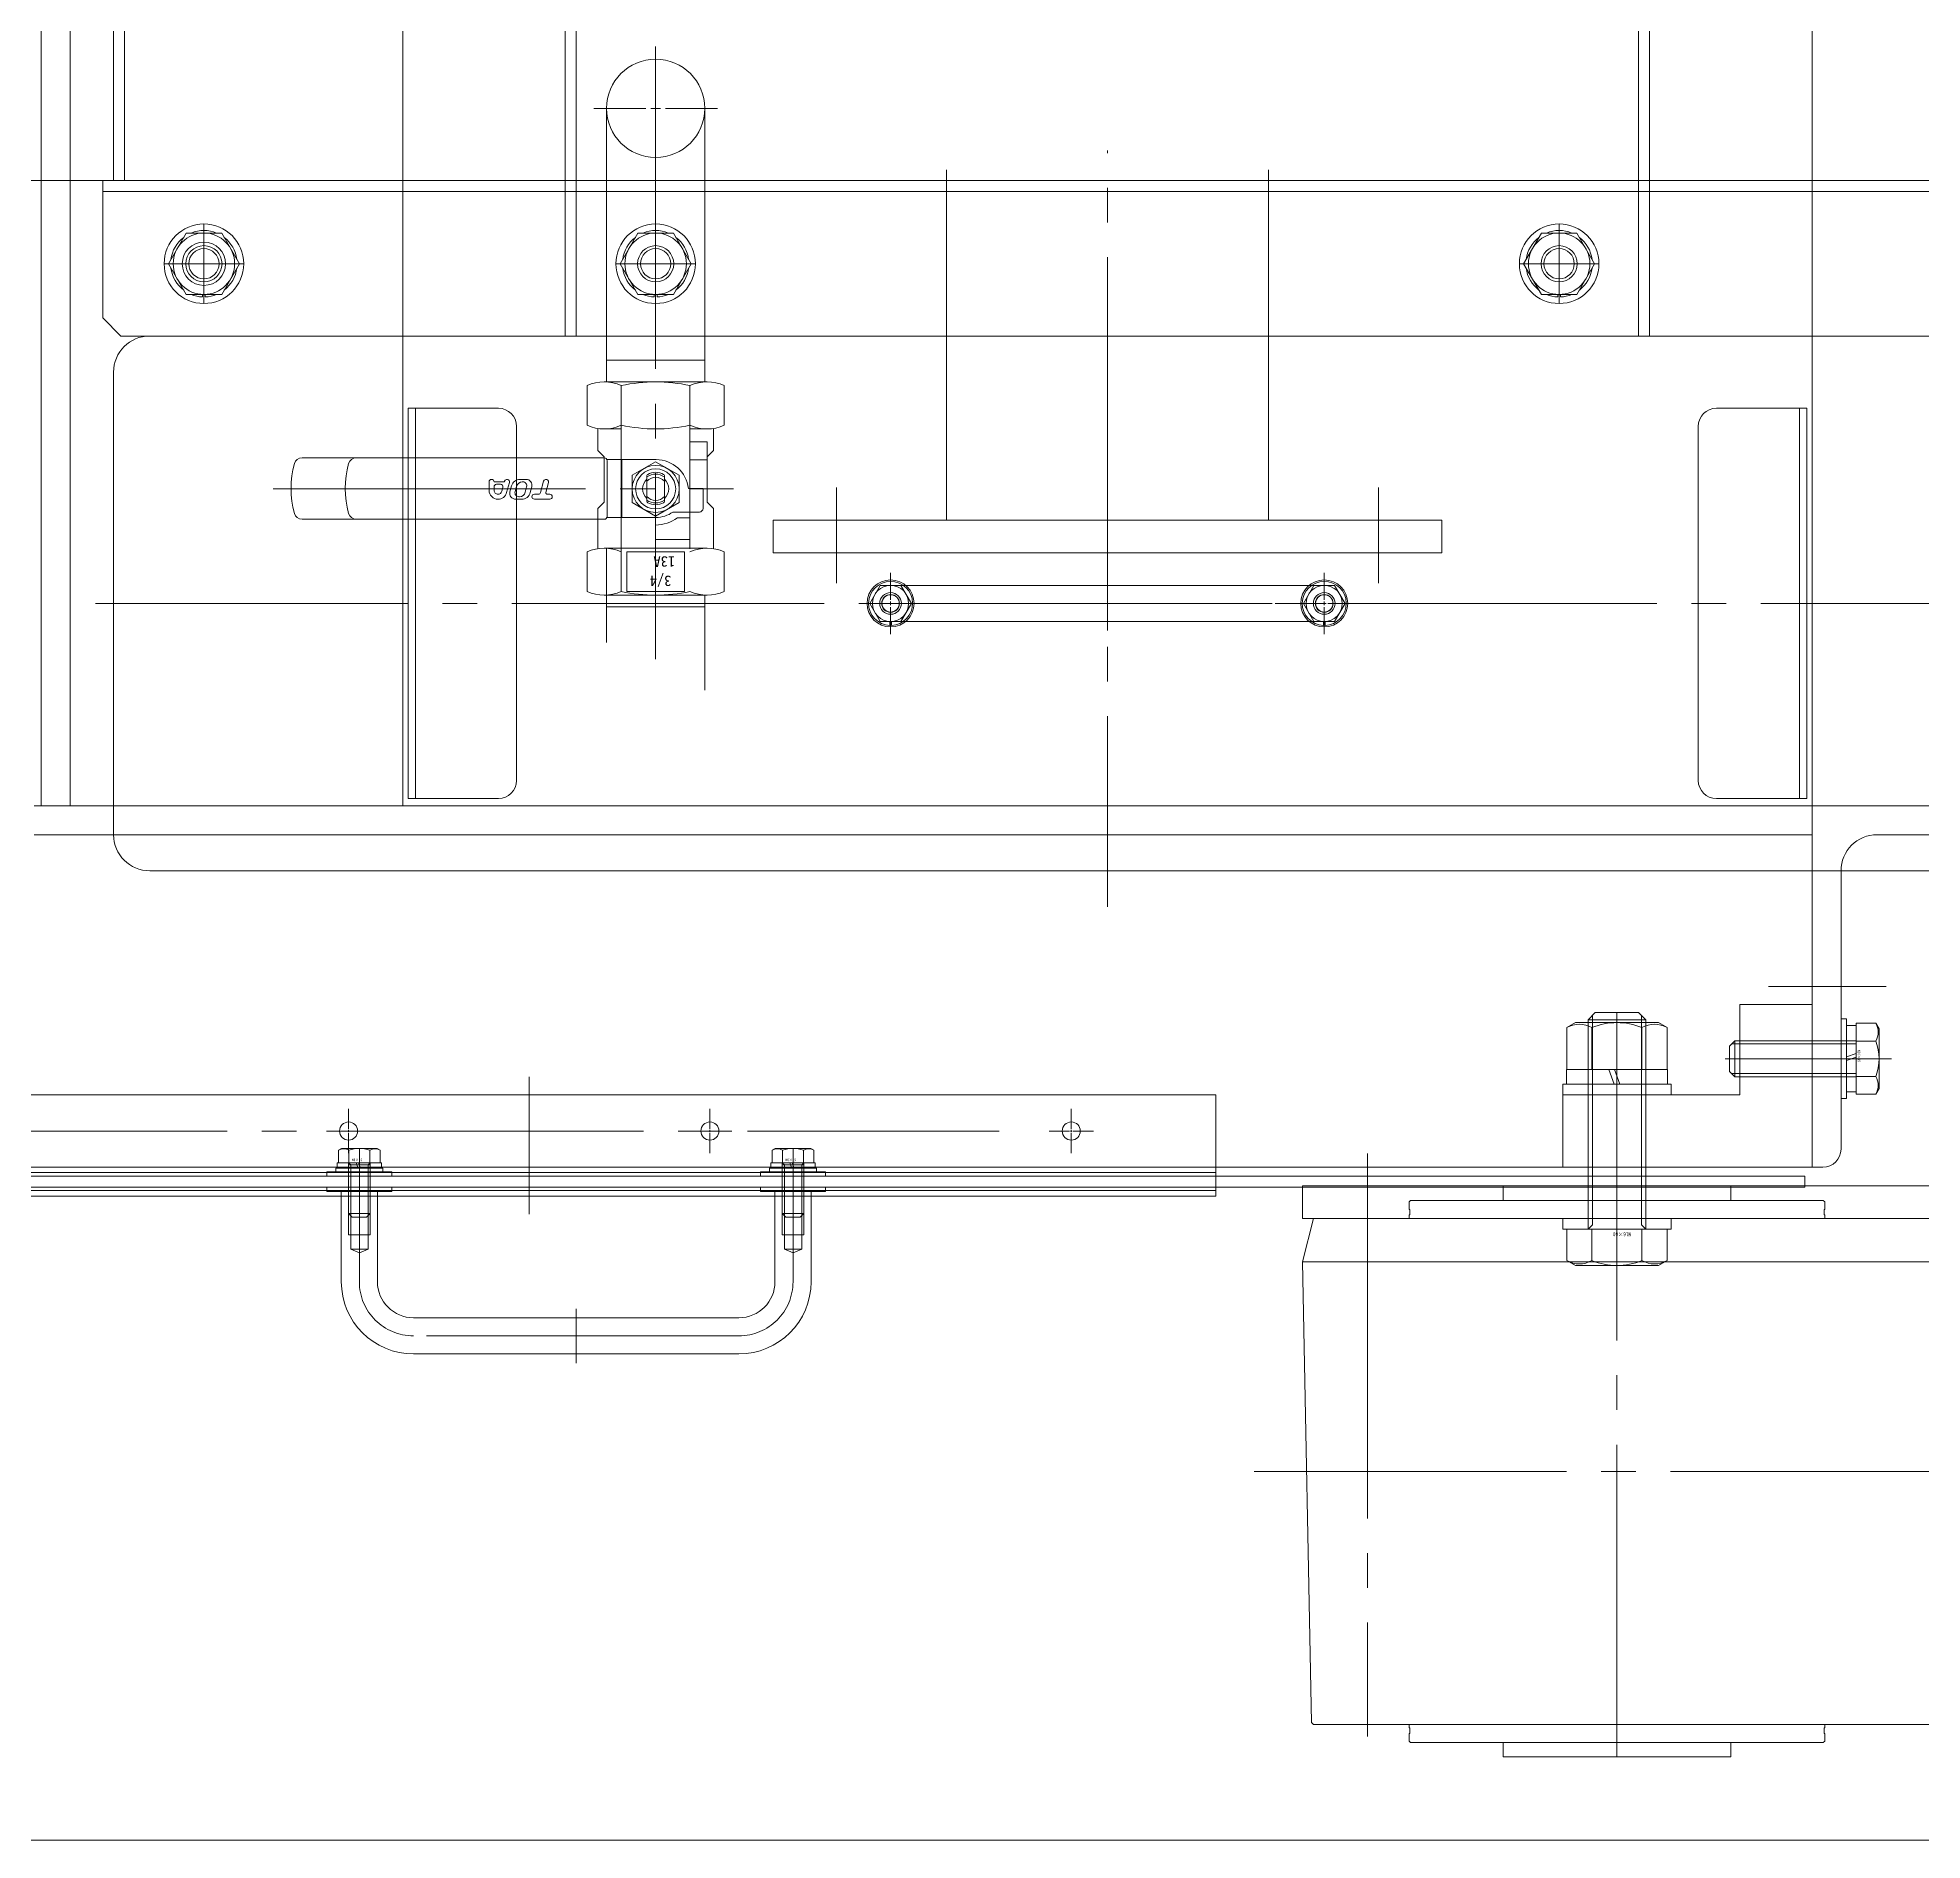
# Model space of a CAD drawing. Units: millimetres at full size. Extents: x -32787 to 32787, y -11878 to 14562.
# Drawn here: x -17359 to -16838, y 8688 to 9187 of the extents above; entities that cross this region are included whole.
import ezdxf
from ezdxf.enums import TextEntityAlignment as Align

# ---------------------------------------------------------------- set-up
doc = ezdxf.new("R2010")
doc.units = ezdxf.units.MM
doc.header["$LTSCALE"] = 9.6
doc.linetypes.add('CHAIN2', pattern=[12, 9, -1, 1, -1])
for name, color, linetype, lineweight in [('0-2_0', 2, 'Continuous', 9), ('0-7_01_外形線', 134, 'Continuous', 9), ('0-8_04_中心線', 4, 'CHAIN2', 9), ('0-9_03_かくれ線', 5, 'Continuous', 9), ('0-B_02_細線', 6, 'Continuous', 9), ('0-F_Defpoints', 134, 'Continuous', 9)]:
    doc.layers.add(name, color=color, linetype=linetype, lineweight=lineweight)
doc.styles.add('ＭＳ ゴシック', font='')
doc.styles.get('ＭＳ ゴシック').set_extended_font_data('MS Gothic')

# ---------------------------------------------------------------- blocks, each defined once
blk = doc.blocks.new('U4752')
at = {"layer": '0-8_04_中心線'}
for p, q in [((0, 2.72), (0, 17.1)), ((-17.1, 0), (-2.72, 0)), ((2.72, 0), (17.1, 0)), ((0, -17.1), (0, -2.72))]:
    blk.add_line(p, q, dxfattribs=at)
at = {"layer": '0-8_04_中心線', "linetype": 'Continuous'}
for p, q in [((-1.36, 0), (1.36, 0)), ((0, -1.36), (0, 1.36))]:
    blk.add_line(p, q, dxfattribs=at)
blk = doc.blocks.new('U4839')
at = {"layer": '0-8_04_中心線'}
for p, q in [((0, 1.2), (0, 9.5)), ((-9.5, 0), (-1.2, 0)), ((1.2, 0), (9.5, 0)), ((0, -9.5), (0, -1.2))]:
    blk.add_line(p, q, dxfattribs=at)
at = {"layer": '0-8_04_中心線', "linetype": 'Continuous'}
for p, q in [((-0.6, 0), (0.6, 0)), ((0, -0.6), (0, 0.6))]:
    blk.add_line(p, q, dxfattribs=at)
blk = doc.blocks.new('U5060')
at = {"layer": '0-8_04_中心線'}
for p, q in [((0, 0.522), (0, 6.11)), ((-6.11, 0), (-0.522, 0)), ((0.522, 0), (6.11, 0)), ((0, -6.11), (0, -0.522))]:
    blk.add_line(p, q, dxfattribs=at)
at = {"layer": '0-8_04_中心線', "linetype": 'Continuous'}
for p, q in [((-0.261, 0), (0.261, 0)), ((0, -0.261), (0, 0.261))]:
    blk.add_line(p, q, dxfattribs=at)
blk = doc.blocks.new('U5061')
at = {"layer": '0-8_04_中心線'}
for p, q in [((0, 0.522), (0, 6.11)), ((-6.11, 0), (-0.522, 0)), ((0.522, 0), (6.11, 0)), ((0, -6.11), (0, -0.522))]:
    blk.add_line(p, q, dxfattribs=at)
at = {"layer": '0-8_04_中心線', "linetype": 'Continuous'}
for p, q in [((-0.261, 0), (0.261, 0)), ((0, -0.261), (0, 0.261))]:
    blk.add_line(p, q, dxfattribs=at)
blk = doc.blocks.new('U5062')
at = {"layer": '0-8_04_中心線'}
for p, q in [((0, 0.522), (0, 6.11)), ((-6.11, 0), (-0.522, 0)), ((0.522, 0), (6.11, 0)), ((0, -6.11), (0, -0.522))]:
    blk.add_line(p, q, dxfattribs=at)
at = {"layer": '0-8_04_中心線', "linetype": 'Continuous'}
for p, q in [((-0.261, 0), (0.261, 0)), ((0, -0.261), (0, 0.261))]:
    blk.add_line(p, q, dxfattribs=at)
blk = doc.blocks.new('U5234')
at = {"layer": '0-8_04_中心線'}
for p, q in [((0, 1), (0, 8.5)), ((-8.5, 0), (-1, 0)), ((1, 0), (8.5, 0)), ((0, -8.5), (0, -1))]:
    blk.add_line(p, q, dxfattribs=at)
at = {"layer": '0-8_04_中心線', "linetype": 'Continuous'}
for p, q in [((-0.5, 0), (0.5, 0)), ((0, -0.5), (0, 0.5))]:
    blk.add_line(p, q, dxfattribs=at)
blk = doc.blocks.new('U5235')
at = {"layer": '0-8_04_中心線'}
for p, q in [((0, 1), (0, 8.5)), ((-8.5, 0), (-1, 0)), ((1, 0), (8.5, 0)), ((0, -8.5), (0, -1))]:
    blk.add_line(p, q, dxfattribs=at)
at = {"layer": '0-8_04_中心線', "linetype": 'Continuous'}
for p, q in [((-0.5, 0), (0.5, 0)), ((0, -0.5), (0, 0.5))]:
    blk.add_line(p, q, dxfattribs=at)

msp = doc.modelspace()

# ---------------------------------------------------------------- linework, layer by layer
at = {"layer": '0-2_0', "color": 134}
for p, q in [((-16936.021, 8912.923), (-16933.665, 8914.284)), ((-16910.665, 8914.284), (-16933.665, 8914.284)), ((-16930.165, 8915.084), (-16928.165, 8917.084)), ((-16930.165, 8915.084), (-16914.165, 8915.084)), ((-16930.165, 8915.084), (-16930.165, 8914.284)), ((-16929.093, 8901.284), (-16929.093, 8912.923)), ((-16928.165, 8917.084), (-16916.165, 8917.084)), ((-16914.165, 8915.084), (-16916.165, 8917.084)), ((-16915.237, 8901.284), (-16915.237, 8912.923)), ((-16914.165, 8915.084), (-16914.165, 8914.284)), ((-16908.308, 8912.923), (-16910.665, 8914.284)), ((-16908.308, 8901.284), (-16908.308, 8912.923)), ((-16937.165, 8897.284), (-16937.165, 8894.284)), ((-16924.421, 8901.284), (-16936.165, 8901.284)), ((-16936.165, 8901.284), (-16936.165, 8897.284)), ((-16922.965, 8897.284), (-16936.165, 8897.284)), ((-16922.965, 8897.284), (-16924.421, 8901.284)), ((-16908.165, 8901.284), (-16922.821, 8901.284)), ((-16921.365, 8897.284), (-16922.821, 8901.284)), ((-16908.165, 8897.284), (-16921.365, 8897.284)), ((-16908.165, 8897.284), (-16908.165, 8901.284)), ((-16937.165, 8894.284), (-16907.165, 8894.284)), ((-16930.165, 8874.284), (-16930.165, 8869.084)), ((-16914.165, 8874.284), (-16914.165, 8869.084))]:
    msp.add_line(p, q, dxfattribs=at)
for points in [[(-16937.165, 8874.284), (-16937.165, 8894.284), (-16888.165, 8894.284), (-16888.165, 8919.284), (-16868.165, 8919.284), (-16868.165, 8874.284)], [(-17009.165, 8860.084), (-16773.165, 8860.084), (-16773.165, 8869.084), (-17009.165, 8869.084)]]:
    msp.add_lwpolyline(points, close=True, dxfattribs=at)
for points in [[(-16908.308, 8901.284), (-16936.021, 8901.284), (-16936.021, 8912.923)], [(-16922.165, 8914.284), (-16922.165, 8901.284), (-16922.165, 8894.284)], [(-16937.165, 8897.284), (-16907.165, 8897.284), (-16907.165, 8894.284)], [(-17033.155, 8871.786), (-16870.154, 8871.786), (-16870.154, 8868.786), (-17033.155, 8868.786)], [(-17033.155, 8871.786), (-16870.154, 8871.786), (-16870.154, 8868.786), (-17033.155, 8868.786)]]:
    msp.add_lwpolyline(points, dxfattribs=at)
for centre, radius, start, end in [((-16932.557, 8906.923), 6.928, 60.00001, 119.99999), ((-16922.165, 8895.962), 18.321, 67.78075, 112.21925), ((-16911.773, 8906.923), 6.928, 60.00001, 119.99999)]:
    msp.add_arc(centre, radius, start, end, dxfattribs=at)
at = {"layer": '0-7_01_外形線'}
for p, q in [((-17213.166, 10284.284), (-17213.166, 9104.284)), ((-17210.166, 10284.284), (-17210.166, 9104.284)), ((-16916.166, 10284.284), (-16916.166, 9104.284)), ((-16913.166, 10284.284), (-16913.166, 9104.284)), ((-17358.165, 8974.284), (-17358.165, 9147.284)), ((-17341.166, 9147.284), (-17213.166, 9147.284)), ((-17188.166, 9135.284), (-17188.166, 9113.284)), ((-17178.352, 9124.284), (-17183.259, 9132.784)), ((-16938.166, 9135.284), (-16938.166, 9113.284)), ((-16928.352, 9124.284), (-16933.259, 9132.784)), ((-17177.166, 9124.284), (-17199.166, 9124.284)), ((-17197.981, 9124.284), (-17193.074, 9115.784)), ((-17183.259, 9115.784), (-17178.352, 9124.284)), ((-16927.166, 9124.284), (-16949.166, 9124.284)), ((-16947.981, 9124.284), (-16943.074, 9115.784)), ((-16933.259, 9115.784), (-16928.352, 9124.284)), ((-17193.074, 9115.784), (-17183.259, 9115.784)), ((-17188.541, 9115.784), (-17188.541, 9115.091)), ((-17187.791, 9115.784), (-17187.791, 9115.091)), ((-16943.074, 9115.784), (-16933.259, 9115.784)), ((-16938.541, 9115.784), (-16938.541, 9115.091)), ((-16937.791, 9115.784), (-16937.791, 9115.091)), ((-16798.166, 9104.284), (-17328.166, 9104.284)), ((-17107.716, 9104.284), (-17107.716, 9053.284)), ((-17018.616, 9104.284), (-17018.616, 9053.284)), ((-17338.166, 9094.284), (-17338.166, 8966.284)), ((-17123.166, 9035.284), (-17003.166, 9035.284)), ((-17123.166, 9025.284), (-17003.166, 9025.284)), ((-17360.165, 8974.284), (-17338.166, 8974.284)), ((-17358.165, 8974.284), (-17338.166, 8974.284)), ((-17360.165, 8966.284), (-17338.166, 8966.284)), ((-17328.166, 8956.284), (-16798.166, 8956.284)), ((-16860.165, 8879.284), (-16860.165, 8956.284)), ((-16858.665, 8904.784), (-16858.665, 8913.484)), ((-16856.015, 8913.484), (-16858.665, 8913.484)), ((-16856.015, 8914.099), (-16850.518, 8914.099)), ((-16856.015, 8914.099), (-16856.015, 8894.469)), ((-16856.015, 8894.469), (-16856.015, 8914.099)), ((-16856.015, 8905.694), (-16856.015, 8913.484)), ((-16850.518, 8914.099), (-16849.615, 8912.534)), ((-16849.615, 8896.034), (-16849.615, 8912.534)), ((-16889.515, 8909.284), (-16891.015, 8907.784)), ((-16891.015, 8900.784), (-16891.015, 8907.784)), ((-16889.515, 8899.284), (-16889.515, 8909.284)), ((-16888.165, 8909.284), (-16889.515, 8909.284)), ((-16856.015, 8909.191), (-16850.518, 8909.191)), ((-16858.665, 8904.784), (-16856.015, 8905.694)), ((-16858.665, 8903.784), (-16856.015, 8904.694)), ((-16858.665, 8895.084), (-16858.665, 8903.784)), ((-16856.015, 8895.084), (-16856.015, 8904.694)), ((-16889.515, 8899.284), (-16891.015, 8900.784)), ((-16888.165, 8899.284), (-16889.515, 8899.284)), ((-16856.015, 8899.376), (-16850.518, 8899.376)), ((-17413.155, 8894.284), (-17033.155, 8894.284)), ((-17033.155, 8894.284), (-17033.155, 8866.284)), ((-16858.665, 8895.084), (-16856.015, 8895.084)), ((-16856.015, 8894.469), (-16850.518, 8894.469)), ((-16850.518, 8894.469), (-16849.615, 8896.034)), ((-17413.155, 8866.284), (-17033.155, 8866.284)), ((-17275.154, 8842.586), (-17275.154, 8866.286)), ((-17265.154, 8842.586), (-17265.154, 8866.286)), ((-17155.154, 8866.286), (-17155.154, 8842.586)), ((-17145.154, 8866.286), (-17145.154, 8842.586)), ((-17006.175, 8860.084), (-17009.165, 8848.084)), ((-16979.665, 8860.084), (-17006.175, 8860.084)), ((-16979.665, 8860.084), (-17006.175, 8860.084)), ((-16774.156, 8860.084), (-16989.828, 8860.084)), ((-16937.165, 8860.084), (-16937.165, 8857.084)), ((-16937.165, 8857.084), (-16907.165, 8857.084)), ((-16936.021, 8857.084), (-16936.021, 8848.444)), ((-16908.308, 8857.084), (-16936.021, 8857.084)), ((-16929.093, 8857.084), (-16929.093, 8848.444)), ((-16915.237, 8857.084), (-16915.237, 8848.444)), ((-16908.308, 8857.084), (-16908.308, 8848.444)), ((-17009.165, 8848.084), (-17006.685, 8720.583)), ((-16768.142, 8848.084), (-17009.165, 8848.084)), ((-16936.021, 8848.444), (-16933.665, 8847.084)), ((-16933.665, 8847.084), (-16910.665, 8847.084)), ((-16908.308, 8848.444), (-16910.665, 8847.084)), ((-17165.154, 8832.586), (-17255.154, 8832.586)), ((-17165.154, 8822.586), (-17255.154, 8822.586)), ((-17006.175, 8720.084), (-17006.685, 8720.583)), ((-16979.665, 8720.084), (-17006.175, 8720.084)), ((-16774.156, 8720.084), (-16989.828, 8720.084)), ((-16979.665, 8719.084), (-16979.665, 8720.084)), ((-16864.665, 8719.084), (-16864.665, 8720.084)), ((-16979.515, 8719.084), (-16979.665, 8719.084)), ((-16979.665, 8715.484), (-16979.665, 8717.584)), ((-16979.515, 8717.584), (-16979.665, 8717.584)), ((-16979.665, 8715.484), (-16979.265, 8715.084)), ((-16979.515, 8717.584), (-16979.515, 8719.084)), ((-16865.065, 8715.084), (-16979.265, 8715.084)), ((-16953.665, 8711.084), (-16953.665, 8715.084)), ((-16864.665, 8715.484), (-16865.065, 8715.084)), ((-16864.815, 8717.584), (-16864.665, 8717.584)), ((-16864.665, 8715.484), (-16864.665, 8717.584))]:
    msp.add_line(p, q, dxfattribs=at)
for points in [[(-17335.166, 10241.284), (-17373.166, 10241.284), (-17378.166, 10236.284), (-17378.166, 9152.284), (-17373.166, 9147.284), (-17335.166, 9147.284)], [(-17155.666, 9053.284), (-16970.666, 9053.284), (-16970.666, 9044.284), (-17155.666, 9044.284)], [(-16860.165, 8915.284), (-16860.165, 8893.284), (-16858.665, 8893.284), (-16858.665, 8915.284)]]:
    msp.add_lwpolyline(points, close=True, dxfattribs=at)
for points in [[(-16913.166, 9147.284), (-16785.166, 9147.284), (-16785.166, 9109.284), (-16790.166, 9104.284), (-17018.616, 9104.284), (-17107.716, 9104.284), (-17336.166, 9104.284), (-17341.166, 9109.284), (-17341.166, 9147.284)], [(-17183.259, 9132.784), (-17193.074, 9132.784), (-17197.981, 9124.284)], [(-16933.259, 9132.784), (-16943.074, 9132.784), (-16947.981, 9124.284)], [(-17033.155, 8874.284), (-16868.165, 8874.284), (-16868.165, 8956.284)], [(-16865.165, 8874.284), (-16868.165, 8874.284), (-16868.165, 8956.284)], [(-16937.165, 8860.084), (-16907.165, 8860.084), (-16907.165, 8857.084)], [(-16953.665, 8711.084), (-16890.665, 8711.084), (-16890.665, 8715.084)], [(-16864.815, 8717.584), (-16864.815, 8719.084), (-16864.665, 8719.084)]]:
    msp.add_lwpolyline(points, dxfattribs=at)
for centre, radius in [((-17188.166, 9124.284), 11), ((-17188.166, 9124.284), 8.5), ((-16938.166, 9124.284), 11), ((-16938.166, 9124.284), 8.5), ((-17188.166, 9124.284), 5), ((-17188.166, 9124.284), 4.188), ((-16938.166, 9124.284), 5), ((-16938.166, 9124.284), 4.188), ((-17273.155, 8884.284), 2.5), ((-17173.155, 8884.284), 2.5), ((-17073.155, 8884.284), 2.5)]:
    msp.add_circle(centre, radius, dxfattribs=at)
for centre, radius, start, end in [((-17188.166, 9124.284), 9.2, 127.50502, 172.49498), ((-17188.166, 9124.284), 9.2, 67.50502, 112.49498), ((-17188.166, 9124.284), 9.2, 7.50502, 52.49498), ((-16938.166, 9124.284), 9.2, 127.50502, 172.49498), ((-16938.166, 9124.284), 9.2, 67.50502, 112.49498), ((-16938.166, 9124.284), 9.2, 7.50502, 52.49498), ((-17188.166, 9124.284), 9.2, 187.50502, 232.49498), ((-17188.166, 9124.284), 9.2, 307.50502, 352.49498), ((-16938.166, 9124.284), 9.2, 187.50502, 232.49498), ((-16938.166, 9124.284), 9.2, 307.50502, 352.49498), ((-17188.166, 9124.284), 9.2, 247.50502, 267.66393), ((-17188.166, 9124.284), 9.2, 272.33607, 292.49498), ((-16938.166, 9124.284), 9.2, 247.50502, 267.66393), ((-16938.166, 9124.284), 9.2, 272.33607, 292.49498), ((-17328.166, 9094.284), 10, 90, 180), ((-17123.166, 9030.284), 5, 90, 270), ((-17003.166, 9030.284), 5, 270, 90), ((-17328.166, 8966.284), 10, 180, 270), ((-16854.768, 8911.645), 4.907, 330.00001, 29.99999), ((-16863.394, 8904.284), 13.779, 339.136, 20.864), ((-16854.768, 8896.922), 4.907, 330.00001, 29.99999), ((-16865.165, 8879.284), 5, 270, 0), ((-16932.557, 8854.444), 6.928, 240.00001, 299.99999), ((-16922.165, 8865.405), 18.321, 247.78075, 292.21925), ((-16911.773, 8854.444), 6.928, 240.00001, 299.99999), ((-17255.154, 8842.586), 20, 180, 270), ((-17255.154, 8842.586), 10, 180, 270), ((-17165.154, 8842.586), 20, 270, 0), ((-17165.154, 8842.586), 10, 270, 0)]:
    msp.add_arc(centre, radius, start, end, dxfattribs=at)
at = {"layer": '0-8_04_中心線'}
for p, q in [((-17188.166, 9181.558), (-17188.166, 9014.869)), ((-17063.166, 9039.659), (-17063.166, 9155.641)), ((-17313.165, 9135.284), (-17313.165, 9113.284)), ((-17302.165, 9124.284), (-17324.165, 9124.284)), ((-17063.166, 9114.284), (-17063.166, 8946.284)), ((-17293.975, 9061.975), (-17166.583, 9061.975)), ((-17138.166, 9062.391), (-17138.166, 9035.861)), ((-16988.166, 9062.391), (-16988.166, 9035.861)), ((-17063.166, 9037.784), (-17063.166, 9022.784)), ((-17343.166, 9030.284), (-16783.166, 9030.284)), ((-17123.166, 9030.284), (-17003.166, 9030.284)), ((-16880.271, 8924.284), (-16847.717, 8924.284)), ((-16922.165, 8847.084), (-16922.165, 8917.084)), ((-16892.251, 8904.284), (-16846.165, 8904.284)), ((-16849.615, 8904.284), (-16891.015, 8904.284)), ((-16880.271, 8904.284), (-16847.717, 8904.284)), ((-17223.155, 8899.284), (-17223.155, 8861.284)), ((-17393.155, 8884.284), (-17093.155, 8884.284)), ((-16991.166, 8878.104), (-16991.164, 8851.104)), ((-17270.154, 8842.586), (-17270.154, 8870.586)), ((-17150.154, 8870.586), (-17150.154, 8842.586)), ((-16922.165, 8711.084), (-16922.165, 8869.084)), ((-16991.165, 8863.464), (-16991.165, 8716.703)), ((-17210.154, 8820.086), (-17210.154, 8835.086)), ((-17165.154, 8827.586), (-17255.154, 8827.586)), ((-17022.533, 8790.084), (-16518.538, 8790.084))]:
    msp.add_line(p, q, dxfattribs=at)
for centre, start, end in [((-17255.154, 8842.586), 180, 270), ((-17165.154, 8842.586), 270, 0)]:
    msp.add_arc(centre, 15, start, end, dxfattribs=at)
at = {"layer": '0-9_03_かくれ線'}
for p, q in [((-17350.165, 10974.284), (-17350.165, 8974.284)), ((-17258.165, 10974.284), (-17258.165, 8974.284)), ((-16868.165, 8974.284), (-16868.165, 10974.284)), ((-17358.165, 9147.284), (-17358.165, 10241.284)), ((-17338.166, 9147.284), (-17338.166, 10241.284)), ((-17201.766, 9167.284), (-17201.766, 9104.284)), ((-17174.566, 9167.284), (-17174.566, 9104.284)), ((-17213.166, 9147.284), (-16913.166, 9147.284)), ((-17107.716, 9150.284), (-17107.716, 9104.284)), ((-17018.616, 9150.284), (-17018.616, 9104.284)), ((-17341.166, 9144.284), (-16785.166, 9144.284)), ((-17303.35, 9124.284), (-17308.257, 9132.784)), ((-17322.98, 9124.284), (-17318.072, 9115.784)), ((-17308.257, 9115.784), (-17303.35, 9124.284)), ((-17318.072, 9115.784), (-17308.257, 9115.784)), ((-17313.54, 9115.784), (-17313.54, 9115.091)), ((-17312.79, 9115.784), (-17312.79, 9115.091)), ((-17201.766, 9104.284), (-17201.766, 9091.575)), ((-17174.566, 9104.284), (-17174.566, 9091.575)), ((-17201.766, 9097.558), (-17174.566, 9097.558)), ((-17207.141, 9079.575), (-17207.141, 9090.575)), ((-17197.666, 9090.575), (-17197.666, 9033.575)), ((-17178.666, 9090.575), (-17178.666, 9062.075)), ((-17169.191, 9090.575), (-17169.191, 9079.575)), ((-17254.666, 9084.284), (-17254.666, 8976.284)), ((-17226.666, 8981.284), (-17226.666, 9079.284)), ((-16899.665, 8981.284), (-16899.665, 9079.284)), ((-16871.665, 9084.284), (-16871.665, 8976.284)), ((-17197.666, 9078.575), (-17202.406, 9078.575)), ((-17173.926, 9078.575), (-17178.666, 9078.575)), ((-17173.916, 9074.975), (-17178.666, 9074.975)), ((-17173.916, 9074.975), (-17173.916, 9058.325)), ((-17202.389, 9070.575), (-17285.999, 9070.575)), ((-17202.416, 9070.825), (-17202.416, 9058.325)), ((-17188.066, 9070.075), (-17201.589, 9070.075)), ((-17201.589, 9054.375), (-17201.589, 9069.775)), ((-17197.566, 9054.075), (-17197.566, 9070.075)), ((-17173.916, 9069.975), (-17178.666, 9069.975)), ((-17234.253, 9063.925), (-17234.253, 9061.594)), ((-17230.02, 9063.925), (-17232.883, 9063.925)), ((-17229.972, 9064.102), (-17230.02, 9063.925)), ((-17229.396, 9060.956), (-17228.648, 9063.747)), ((-17225.672, 9064.61), (-17224.032, 9064.61)), ((-17225.068, 9063.925), (-17224.921, 9063.925)), ((-17219.987, 9061.006), (-17219.157, 9064.102)), ((-17217.835, 9063.739), (-17218.565, 9061.015)), ((-17190.566, 9058.507), (-17190.566, 9065.643)), ((-17185.766, 9058.507), (-17185.766, 9065.643)), ((-17232.883, 9062.554), (-17232.883, 9061.594)), ((-17231.097, 9063.239), (-17232.197, 9063.239)), ((-17230.72, 9061.31), (-17230.435, 9062.376)), ((-17228.48, 9061.198), (-17228.055, 9062.781)), ((-17227.062, 9061.193), (-17226.657, 9062.705)), ((-17225.251, 9059.127), (-17226.891, 9059.127)), ((-17225.856, 9059.812), (-17226.003, 9059.812)), ((-17223.861, 9062.544), (-17224.267, 9061.031)), ((-17222.443, 9062.539), (-17222.868, 9060.956)), ((-17221.726, 9060.498), (-17220.649, 9060.498)), ((-17217.468, 9059.127), (-17221.726, 9059.127)), ((-17218.168, 9060.498), (-17217.468, 9060.498)), ((-17285.999, 9053.575), (-17202.389, 9053.575)), ((-17188.066, 9054.075), (-17201.589, 9054.075)), ((-17183.403, 9055.575), (-17176.066, 9055.575)), ((-17178.666, 9053.975), (-17182.166, 9053.975)), ((-17207.141, 9033.575), (-17207.141, 9044.575)), ((-17201.766, 9045.35), (-17201.766, 9032.575)), ((-17169.191, 9044.575), (-17169.191, 9033.575)), ((-17173.926, 9032.575), (-17202.406, 9032.575)), ((-17201.766, 9032.593), (-17201.766, 9019.433)), ((-17174.566, 9032.593), (-17174.566, 9006.274)), ((-17201.766, 9029.35), (-17174.566, 9029.35)), ((-17123.391, 9025.284), (-17123.391, 9024.188)), ((-17122.941, 9025.284), (-17122.941, 9024.188)), ((-17003.391, 9025.284), (-17003.391, 9024.188)), ((-17002.941, 9025.284), (-17002.941, 9024.188)), ((-17256.666, 8976.284), (-17231.666, 8976.284)), ((-16869.665, 8976.284), (-16894.665, 8976.284)), ((-17338.166, 8974.284), (-17258.165, 8974.284)), ((-16868.165, 8974.284), (-16788.166, 8974.284)), ((-16788.166, 8974.284), (-16868.165, 8974.284)), ((-16868.165, 8956.284), (-16868.165, 8974.284)), ((-17338.166, 8966.284), (-16868.165, 8966.284)), ((-16782.817, 8966.284), (-16850.165, 8966.284)), ((-16930.165, 8857.084), (-16930.165, 8914.284)), ((-16928.965, 8858.284), (-16928.965, 8914.284)), ((-16915.365, 8858.284), (-16915.365, 8914.284)), ((-16914.165, 8857.084), (-16914.165, 8914.284)), ((-16856.015, 8909.284), (-16888.165, 8909.284)), ((-16856.015, 8908.384), (-16888.165, 8908.384)), ((-16856.015, 8900.184), (-16888.165, 8900.184)), ((-16856.015, 8899.284), (-16888.165, 8899.284)), ((-17275.928, 8878.982), (-17275.054, 8879.486)), ((-17275.928, 8875.486), (-17275.928, 8878.982)), ((-17265.254, 8879.486), (-17275.054, 8879.486)), ((-17273.041, 8875.486), (-17273.041, 8878.982)), ((-17270.154, 8879.486), (-17270.154, 8860.486)), ((-17267.268, 8875.486), (-17267.268, 8878.982)), ((-17264.381, 8878.982), (-17265.254, 8879.486)), ((-17264.381, 8875.486), (-17264.381, 8878.982)), ((-17155.928, 8878.982), (-17155.054, 8879.486)), ((-17155.928, 8875.486), (-17155.928, 8878.982)), ((-17145.254, 8879.486), (-17155.054, 8879.486)), ((-17153.041, 8875.486), (-17153.041, 8878.982)), ((-17150.154, 8879.486), (-17150.154, 8860.486)), ((-17147.268, 8875.486), (-17147.268, 8878.982)), ((-17144.381, 8878.982), (-17145.254, 8879.486)), ((-17144.381, 8875.486), (-17144.381, 8878.982)), ((-18493.155, 8874.284), (-17033.155, 8874.284)), ((-18493.155, 8871.786), (-17033.155, 8871.786)), ((-18493.155, 8871.786), (-17033.155, 8871.786)), ((-17413.155, 8874.284), (-17033.155, 8874.284)), ((-17413.155, 8872.784), (-17033.155, 8872.784)), ((-17271, 8875.486), (-17276.254, 8875.486)), ((-17276.254, 8875.486), (-17276.254, 8873.986)), ((-17270.454, 8873.986), (-17276.254, 8873.986)), ((-17264.381, 8875.486), (-17275.928, 8875.486)), ((-17264.381, 8875.486), (-17275.928, 8875.486)), ((-17273.154, 8875.486), (-17273.154, 8861.486)), ((-17272.554, 8874.886), (-17273.154, 8875.486)), ((-17273.154, 8874.886), (-17267.154, 8874.886)), ((-17272.554, 8874.886), (-17272.554, 8860.886)), ((-17270.454, 8873.986), (-17271, 8875.486)), ((-17264.054, 8875.486), (-17270.4, 8875.486)), ((-17269.854, 8873.986), (-17270.4, 8875.486)), ((-17264.054, 8873.986), (-17269.854, 8873.986)), ((-17267.754, 8874.886), (-17267.154, 8875.486)), ((-17267.754, 8874.886), (-17267.754, 8860.886)), ((-17267.154, 8875.486), (-17267.154, 8861.486)), ((-17264.054, 8873.986), (-17264.054, 8875.486)), ((-17151, 8875.486), (-17156.254, 8875.486)), ((-17156.254, 8875.486), (-17156.254, 8873.986)), ((-17150.454, 8873.986), (-17156.254, 8873.986)), ((-17144.381, 8875.486), (-17155.928, 8875.486)), ((-17144.381, 8875.486), (-17155.928, 8875.486)), ((-17153.154, 8875.486), (-17153.154, 8861.486)), ((-17152.554, 8874.886), (-17153.154, 8875.486)), ((-17153.154, 8874.886), (-17147.154, 8874.886)), ((-17152.554, 8874.886), (-17152.554, 8860.886)), ((-17150.454, 8873.986), (-17151, 8875.486)), ((-17144.054, 8875.486), (-17150.4, 8875.486)), ((-17149.854, 8873.986), (-17150.4, 8875.486)), ((-17144.054, 8873.986), (-17149.854, 8873.986)), ((-17147.754, 8874.886), (-17147.154, 8875.486)), ((-17147.754, 8874.886), (-17147.754, 8860.886)), ((-17147.154, 8875.486), (-17147.154, 8861.486)), ((-17144.054, 8873.986), (-17144.054, 8875.486)), ((-18493.155, 8868.786), (-17033.155, 8868.786)), ((-18493.155, 8868.786), (-17033.155, 8868.786)), ((-17413.155, 8867.784), (-17033.155, 8867.784)), ((-17265.154, 8867.586), (-17275.154, 8867.586)), ((-17275.154, 8866.286), (-17275.154, 8867.586)), ((-17265.154, 8866.286), (-17265.154, 8867.586)), ((-17145.154, 8867.586), (-17155.154, 8867.586)), ((-17155.154, 8866.286), (-17155.154, 8867.586)), ((-17145.154, 8866.286), (-17145.154, 8867.586)), ((-16953.665, 8869.084), (-16890.665, 8869.084)), ((-16953.665, 8869.084), (-16953.665, 8865.084)), ((-16890.665, 8869.084), (-16890.665, 8865.084)), ((-17273.154, 8861.486), (-17272.154, 8860.486)), ((-17267.154, 8861.486), (-17273.154, 8861.486)), ((-17268.154, 8860.486), (-17272.154, 8860.486)), ((-17267.154, 8861.486), (-17268.154, 8860.486)), ((-17153.154, 8861.486), (-17152.154, 8860.486)), ((-17147.154, 8861.486), (-17153.154, 8861.486)), ((-17148.154, 8860.486), (-17152.154, 8860.486)), ((-17147.154, 8861.486), (-17148.154, 8860.486)), ((-16979.665, 8864.684), (-16979.265, 8865.084)), ((-16979.665, 8864.684), (-16979.265, 8865.084)), ((-16979.665, 8864.684), (-16979.665, 8862.584)), ((-16979.665, 8864.684), (-16979.665, 8862.584)), ((-16979.515, 8862.584), (-16979.665, 8862.584)), ((-16979.515, 8862.584), (-16979.665, 8862.584)), ((-16979.665, 8861.084), (-16979.665, 8860.084)), ((-16979.665, 8861.084), (-16979.665, 8860.084)), ((-16865.065, 8865.084), (-16979.265, 8865.084)), ((-16864.665, 8864.684), (-16865.065, 8865.084)), ((-16864.665, 8864.684), (-16865.065, 8865.084)), ((-16864.815, 8862.584), (-16864.665, 8862.584)), ((-16864.815, 8862.584), (-16864.665, 8862.584)), ((-16864.665, 8864.684), (-16864.665, 8862.584)), ((-16864.665, 8864.684), (-16864.665, 8862.584)), ((-16864.665, 8861.084), (-16864.665, 8860.084)), ((-16864.665, 8861.084), (-16864.665, 8860.084)), ((-16928.965, 8858.284), (-16930.165, 8857.084)), ((-16915.365, 8858.284), (-16914.165, 8857.084))]:
    msp.add_line(p, q, dxfattribs=at)
for points in [[(-17308.257, 9132.784), (-17318.072, 9132.784), (-17322.98, 9124.284)], [(-17202.406, 9091.575), (-17188.166, 9091.575), (-17173.926, 9091.575)], [(-17231.666, 9084.284), (-17256.666, 9084.284), (-17256.666, 8976.284)], [(-16894.665, 9084.284), (-16869.665, 9084.284), (-16869.665, 8976.284)], [(-17204.166, 9078.708), (-17204.166, 9072.575), (-17202.416, 9070.825)], [(-17172.166, 9078.708), (-17172.166, 9072.575), (-17173.916, 9070.825)], [(-17175.066, 9056.575), (-17175.066, 9062.075), (-17179.066, 9062.075)], [(-17178.666, 9062.075), (-17178.666, 9055.575), (-17178.666, 9045.35)], [(-17204.166, 9045.442), (-17204.166, 9056.575), (-17202.416, 9058.325)], [(-17172.166, 9045.442), (-17172.166, 9056.575), (-17173.916, 9058.325)], [(-17188.166, 9051.975), (-17188.166, 9047.975), (-17178.666, 9047.975)], [(-17173.926, 9045.575), (-17178.666, 9045.575), (-17202.406, 9045.575)], [(-17338.166, 8974.284), (-16868.165, 8974.284), (-16868.165, 8956.284)], [(-17267.154, 8867.586), (-17267.154, 8855.586), (-17273.154, 8855.586), (-17273.154, 8867.586)], [(-17267.754, 8867.586), (-17267.754, 8851.586), (-17272.554, 8851.586), (-17272.554, 8867.586)], [(-17147.154, 8867.586), (-17147.154, 8855.586), (-17153.154, 8855.586), (-17153.154, 8867.586)], [(-17147.754, 8867.586), (-17147.754, 8851.586), (-17152.554, 8851.586), (-17152.554, 8867.586)], [(-16979.515, 8862.584), (-16979.515, 8861.084), (-16979.665, 8861.084)], [(-16979.515, 8862.584), (-16979.515, 8861.084), (-16979.665, 8861.084)], [(-16864.815, 8862.584), (-16864.815, 8861.084), (-16864.665, 8861.084)], [(-16864.815, 8862.584), (-16864.815, 8861.084), (-16864.665, 8861.084)], [(-17267.754, 8851.586), (-17270.154, 8850.592), (-17272.554, 8851.586)], [(-17147.754, 8851.586), (-17150.154, 8850.592), (-17152.554, 8851.586)]]:
    msp.add_lwpolyline(points, dxfattribs=at)
for points in [[(-17194.666, 9058.222), (-17188.166, 9054.47), (-17181.666, 9058.222), (-17181.666, 9065.728), (-17188.166, 9069.481), (-17194.666, 9065.728)], [(-17196.166, 9044.575), (-17180.166, 9044.575), (-17180.166, 9033.575), (-17196.166, 9033.575)], [(-17126.052, 9035.284), (-17128.939, 9030.284), (-17126.052, 9025.284), (-17120.279, 9025.284), (-17117.392, 9030.284), (-17120.279, 9035.284)], [(-17006.052, 9035.284), (-17008.939, 9030.284), (-17006.052, 9025.284), (-17000.279, 9025.284), (-16997.392, 9030.284), (-17000.279, 9035.284)], [(-17261.154, 8872.986), (-17279.154, 8872.986), (-17279.154, 8871.786), (-17261.154, 8871.786)], [(-17276.654, 8872.986), (-17263.654, 8872.986), (-17263.654, 8873.986), (-17276.654, 8873.986)], [(-17141.154, 8872.986), (-17159.154, 8872.986), (-17159.154, 8871.786), (-17141.154, 8871.786)], [(-17156.654, 8872.986), (-17143.654, 8872.986), (-17143.654, 8873.986), (-17156.654, 8873.986)], [(-17261.154, 8868.786), (-17279.154, 8868.786), (-17279.154, 8867.586), (-17261.154, 8867.586)], [(-17141.154, 8868.786), (-17159.154, 8868.786), (-17159.154, 8867.586), (-17141.154, 8867.586)]]:
    msp.add_lwpolyline(points, close=True, dxfattribs=at)
for centre, radius in [((-17188.166, 9167.284), 13.6), ((-17188.166, 9167.284), 13.6), ((-17313.165, 9124.284), 11), ((-17313.165, 9124.284), 8.5), ((-17313.165, 9124.284), 6), ((-17313.165, 9124.284), 5), ((-17313.165, 9124.284), 4.188), ((-17188.166, 9061.975), 6.5), ((-17188.166, 9061.975), 5.54), ((-17123.166, 9030.284), 6.5), ((-17123.166, 9030.284), 5), ((-17123.166, 9030.284), 3), ((-17123.166, 9030.284), 3), ((-17123.166, 9030.284), 2.458), ((-17123.166, 9030.284), 2.4), ((-17003.166, 9030.284), 6.5), ((-17003.166, 9030.284), 5), ((-17003.166, 9030.284), 3), ((-17003.166, 9030.284), 3), ((-17003.166, 9030.284), 2.458), ((-17003.166, 9030.284), 2.4)]:
    msp.add_circle(centre, radius, dxfattribs=at)
for centre, radius, start, end in [((-17313.165, 9124.284), 9.2, 127.50502, 172.49498), ((-17313.165, 9124.284), 9.2, 67.50502, 112.49498), ((-17313.165, 9124.284), 9.2, 7.50502, 52.49498), ((-17313.165, 9124.284), 9.2, 187.50502, 232.49498), ((-17313.165, 9124.284), 9.2, 307.50502, 352.49498), ((-17313.165, 9124.284), 9.2, 247.50502, 267.66393), ((-17313.165, 9124.284), 9.2, 272.33607, 292.49498), ((-17202.404, 9079.853), 11.722, 66.16173, 113.83827), ((-17188.166, 9045.95), 45.625, 90, 102.01801), ((-17188.166, 9045.95), 45.625, 77.98199, 90), ((-17173.929, 9079.853), 11.722, 66.16173, 113.83827), ((-17231.666, 9079.284), 5, 0, 90), ((-17202.404, 9090.297), 11.722, 246.16173, 293.83827), ((-17188.166, 9124.2), 45.625, 257.98199, 270), ((-17188.166, 9124.2), 45.625, 270, 282.01801), ((-17173.929, 9090.297), 11.722, 246.16173, 293.83827), ((-16894.665, 9079.284), 5, 90, 180), ((-17263.566, 9062.075), 25.5, 164.31275, 195.68725), ((-17285.999, 9068.375), 2.2, 90, 164.31275), ((-17248.566, 9062.075), 25.5, 164.31275, 195.68725), ((-17270.999, 9068.375), 2.2, 90, 164.31275), ((-17202.389, 9069.775), 0.8, 0, 90), ((-17188.066, 9061.075), 9, 6.37937, 90), ((-17233.568, 9063.925), 0.685, 0, 180), ((-17229.31, 9063.925), 0.685, 345, 165), ((-17225.672, 9062.143), 2.468, 90, 165), ((-17225.068, 9062.28), 1.645, 90, 165), ((-17224.921, 9062.828), 1.097, 345, 90), ((-17224.032, 9062.965), 1.645, 345, 90), ((-17218.495, 9063.925), 0.685, 344.29442, 165), ((-17188.166, 9061.975), 3.6, 131.81031, 228.18969), ((-17188.166, 9062.075), 4, 53.1301, 126.8699), ((-17190.166, 9065.643), 0.4, 119.27091, 180), ((-17188.166, 9061.975), 3.2, 41.40962, 138.59038), ((-17188.166, 9062.075), 4.49, 60.72909, 119.27091), ((-17186.166, 9065.643), 0.4, 0, 60.72909), ((-17188.166, 9061.975), 3.6, 311.81031, 48.18969), ((-17231.786, 9061.594), 2.468, 180, 270.07092), ((-17231.786, 9061.594), 1.097, 180, 270.15956), ((-17232.197, 9062.554), 0.685, 90, 180), ((-17231.78, 9061.594), 1.097, 269.84044, 345), ((-17231.78, 9061.594), 2.468, 269.92908, 345), ((-17231.097, 9062.554), 0.685, 345, 90), ((-17226.891, 9060.772), 1.645, 165, 270), ((-17226.003, 9060.909), 1.097, 165, 270), ((-17225.856, 9061.457), 1.645, 270, 345), ((-17225.251, 9061.594), 2.468, 270, 345), ((-17221.726, 9059.812), 0.685, 90, 270), ((-17220.649, 9061.183), 0.685, 270, 345), ((-17218.168, 9060.909), 0.411, 165, 270), ((-17217.468, 9059.812), 0.685, 270, 90), ((-17188.166, 9061.975), 3.2, 221.40962, 318.59038), ((-17188.166, 9062.075), 4, 233.1301, 306.8699), ((-17190.166, 9058.507), 0.4, 180, 240.72909), ((-17186.166, 9058.507), 0.4, 299.27091, 0), ((-17285.999, 9055.775), 2.2, 195.68725, 270), ((-17270.999, 9055.775), 2.2, 195.68725, 270), ((-17202.389, 9054.375), 0.8, 270, 0), ((-17188.166, 9062.075), 4.49, 240.72909, 299.27091), ((-17188.166, 9061.975), 10, 270, 306.8699), ((-17188.066, 9062.075), 8, 270, 305.65909), ((-17176.066, 9056.575), 1, 270, 0), ((-17202.404, 9033.853), 11.722, 66.16173, 113.83827), ((-17173.929, 9033.853), 11.722, 66.16173, 113.83827), ((-17202.404, 9044.297), 11.722, 246.16173, 293.83827), ((-17188.166, 9078.2), 45.625, 257.98199, 282.01801), ((-17173.929, 9044.297), 11.722, 246.16173, 293.83827), ((-17123.166, 9030.284), 6.1, 272.11385, 267.88615), ((-17123.166, 9030.284), 5, 270, 90), ((-17003.166, 9030.284), 6.1, 272.11385, 267.88615), ((-17003.166, 9030.284), 5, 90, 270), ((-17231.666, 8981.284), 5, 270, 0), ((-16894.665, 8981.284), 5, 180, 270), ((-16850.165, 8956.284), 10, 90, 180), ((-17274.485, 8876.482), 2.887, 60.00001, 119.99999), ((-17270.154, 8870.972), 8.514, 70.18087, 109.81913), ((-17265.824, 8876.482), 2.887, 60.00001, 119.99999), ((-17154.485, 8876.482), 2.887, 60.00001, 119.99999), ((-17150.154, 8870.972), 8.514, 70.18087, 109.81913), ((-17145.824, 8876.482), 2.887, 60.00001, 119.99999)]:
    msp.add_arc(centre, radius, start, end, dxfattribs=at)
at = {"layer": '0-B_02_細線'}
for p, q in [((-16928.965, 8916.284), (-16928.965, 8914.284)), ((-16915.365, 8916.284), (-16915.365, 8914.284)), ((-16888.165, 8908.384), (-16890.415, 8908.384)), ((-16888.165, 8900.184), (-16890.415, 8900.184)), ((-16928.965, 8874.284), (-16928.965, 8869.084)), ((-16915.365, 8874.284), (-16915.365, 8869.084))]:
    msp.add_line(p, q, dxfattribs=at)
at = {"layer": '0-F_Defpoints'}
msp.add_lwpolyline([(-19689.28, 11342.535), (-16509.823, 11342.535), (-16509.823, 8688.004), (-19689.28, 8688.004)], close=True, dxfattribs=at)

# ---------------------------------------------------------------- block references
at = {"layer": '0-8_04_中心線'}
for name, p in [('U4752', (-17188.166, 9167.284)), ('U4839', (-17313.165, 9124.284)), ('U5060', (-17273.155, 8884.284)), ('U5061', (-17173.155, 8884.284)), ('U5062', (-17073.155, 8884.284))]:
    msp.add_blockref(name, p, dxfattribs=at)
at = {"layer": '0-8_04_中心線', "rotation": 90}
for name, p in [('U5234', (-17123.166, 9030.284)), ('U5235', (-17003.166, 9030.284))]:
    msp.add_blockref(name, p, dxfattribs=at)

# ---------------------------------------------------------------- texts
at = {"layer": '0-9_03_かくれ線', "style": 'ＭＳ ゴシック'}
for s, p in [('13A', (-17182.798, 9044.19)), ('3/4', (-17183.823, 9038.832))]:
    msp.add_text(s, height=2.933, rotation=180, dxfattribs=at).set_placement(p, align=Align.BOTTOM_LEFT)
at = {"layer": '0-9_03_かくれ線', "style": 'ＭＳ ゴシック', "width": 0.8}
for s, height, rotation, p in [('M10×35', 0.7331, 270, (-16855.765, 8906.743)), ('M16×60', 1.1, 180, (-16918.252, 8856.584))]:
    msp.add_text(s, height=height, rotation=rotation, dxfattribs=at).set_placement(p, align=Align.BOTTOM_LEFT)
for p in [(-17272.229, 8875.721), (-17152.229, 8875.721)]:
    msp.add_text('M6×15', height=0.7331, dxfattribs=at).set_placement(p, align=Align.BOTTOM_LEFT)

doc.saveas('drawing.dxf')
